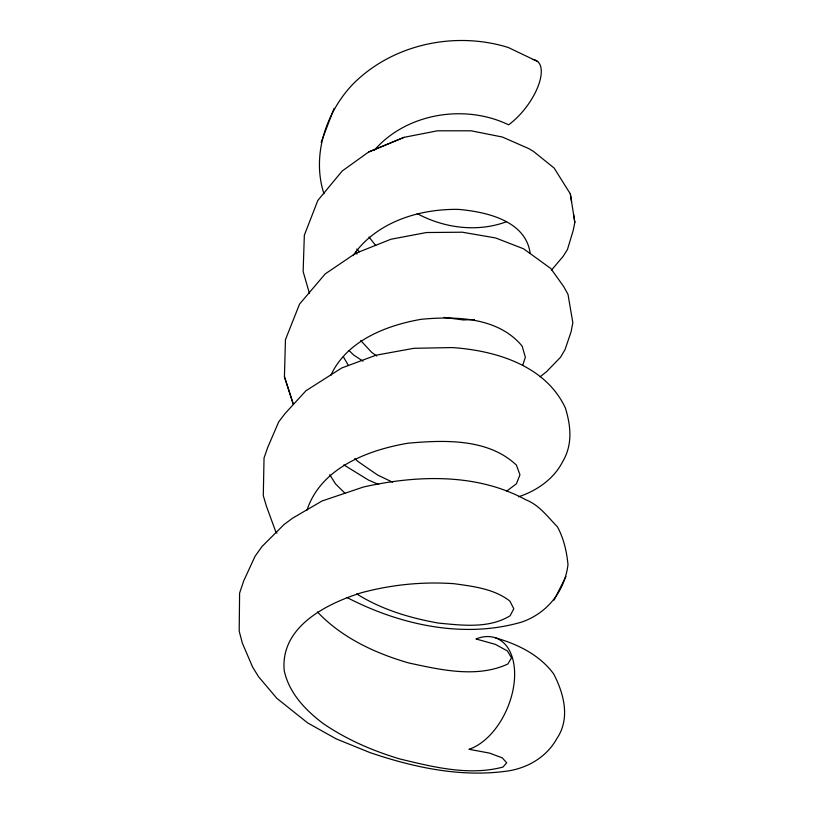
<?xml version="1.0" encoding="UTF-8"?>
<svg xmlns="http://www.w3.org/2000/svg" width="814" height="814" viewBox="0 0 814 814"><rect width="100%" height="100%" fill="white"/><g stroke="black" fill="none" stroke-linecap="round" stroke-linejoin="round"><path stroke-width="1.22" d="M293.345 404.405L284.432 376.719L285.449 339.662L299.532 304.121L325.203 273.901L353.184 254.965L358.72 252.086L390.913 239.255L426.424 232.529L462.311 232.204L495.604 237.953L523.646 248.83L550.763 268.488L563.664 286.508L568.009 294.373L572.832 322.731L571.072 331.888L565.028 349.633L560.5 357.305L546.469 371.754L540.181 376.709M537.718 61.589L508.353 47.517C454.924 30.84 392.368 44.16 352.737 84.341C325.732 112.708 311.609 155.698 323.941 193.752M347.018 597.517C399.715 624.887 463.766 639.092 521.916 622.008C547.323 613.095 564.733 591.178 567.989 564.641C566.737 551.566 563.736 538.512 557.488 526.882C547.822 517.032 539.275 504.995 525.997 499.888C476.821 472.893 416.89 475.111 363.644 486.955L322.13 500.946L292.419 518.284L283.913 524.643L262.067 546.448L254.996 556.379L243.651 581.023L239.601 593.101L239.194 631.165L242.358 643.152L252.645 667.154L258.587 676.749L276.852 698.341L307.682 722.934L336.294 738.929L369.963 752.584C412.861 767.134 458.77 777.177 504.212 771.469C525.844 769.179 546.235 757.875 556.908 738.501C570.461 718.487 563.96 693.782 553.703 673.982C539.916 655.117 517.836 644.169 495.818 637.973M309.452 293.478L303.134 271.54L304.344 235.205L317.836 200.437L342.145 171.052L368.63 152.015L404.07 137.332L437.454 130.8L471.133 130.8L502.36 137.027L528.652 148.545L533.516 151.445L554.131 168.05L570.329 193.895L574.837 222.385L573.188 230.535L567.439 249.562L563.166 256.318L551.424 270.207M522.72 365.374L525.356 357.204L522.12 346.082C498.188 317.114 455.769 316.046 421.235 319.292C386.07 325.386 346.591 340.873 330.871 375.305M334.086 108.364L321.154 142.297M306.99 510.103C320.991 467.796 367.786 450.04 408.099 443.192C444.271 439.967 488.135 438.308 516.391 465.099L519.953 474.766L516.442 483.77L506.512 491.229M565.964 576.465L554.069 600.121M374.257 150.346C406.267 113.146 464.906 103.693 508.608 124.817A43.366 19.007 -52.8 0 0 538.278 85.775A43.366 19.007 -52.8 0 0 533.099 59.463M353.073 255.576C376.241 222.019 419.169 208.74 458.414 209.391C485.826 211.762 525.732 220.431 530.138 253.205M404.07 137.332L368.63 152.015M518.538 496.774C536.375 491.015 553.601 479.151 562.321 462.271C572.761 445.085 571.031 426.383 565.384 407.987C545.604 365.506 495.726 350.539 452.279 347.568L413.868 348.311L375.956 355.219L341.677 368.009L305.962 390.751L285.195 413.39L278.764 421.764L267.684 447.486L264.041 457.977L263.288 495.634L266.382 506.074L275.549 531.155L276.964 533.19M506.562 221.703C477.533 232.56 444.108 228.185 417.175 213.583M474.389 319.536L463.471 319.963L443.925 317.399M378.642 484.493L368.528 480.097L343.844 464.906M392.541 482.173L377.645 475.05L357.407 461.09L354.833 458.475M363.024 361.162L353.561 354.955L349.104 350.569M356.705 593.894C381.41 609.513 409.981 618.06 438.604 623.107C462.301 625.335 488.858 628.795 510.164 615.73L513.787 608.74L509.859 601.078C493.986 588.746 473.382 586.406 454.11 583.709C423.056 581.481 391.88 584.605 361.813 592.633C326.587 603.632 280.281 626.668 284.198 670.421C288.909 692.867 305.189 709.879 322.883 723.331C346.296 739.448 372.527 750.732 399.664 758.923C433.038 766.93 468.905 776.129 502.96 767.063L506.705 762.83L502.319 757.905L489.59 753.103L468.976 749.297A60.033 36.732 -67.3 0 0 514.489 678.825A60.033 36.732 -67.3 0 0 475.976 638.959L495.461 644.383L507.458 651.007L511.528 657.844L507.865 664C476.79 678.357 440.72 669.81 408.74 662.962C374.989 653.184 341.89 637.81 317.429 611.945M376.719 356.013L371.713 352.401L360.694 340.537M345.197 493.488L335.531 483.913L329.772 474.694M356.766 249.064L359.422 251.801M375.712 245.513L368.996 237.016M343.355 356.725L348.372 365.435M355.789 251.913L356.959 254.08M284.432 376.719L292.969 403.184M570.329 193.895L571.611 201.852M573.534 214.235L574.837 222.385"/></g></svg>
